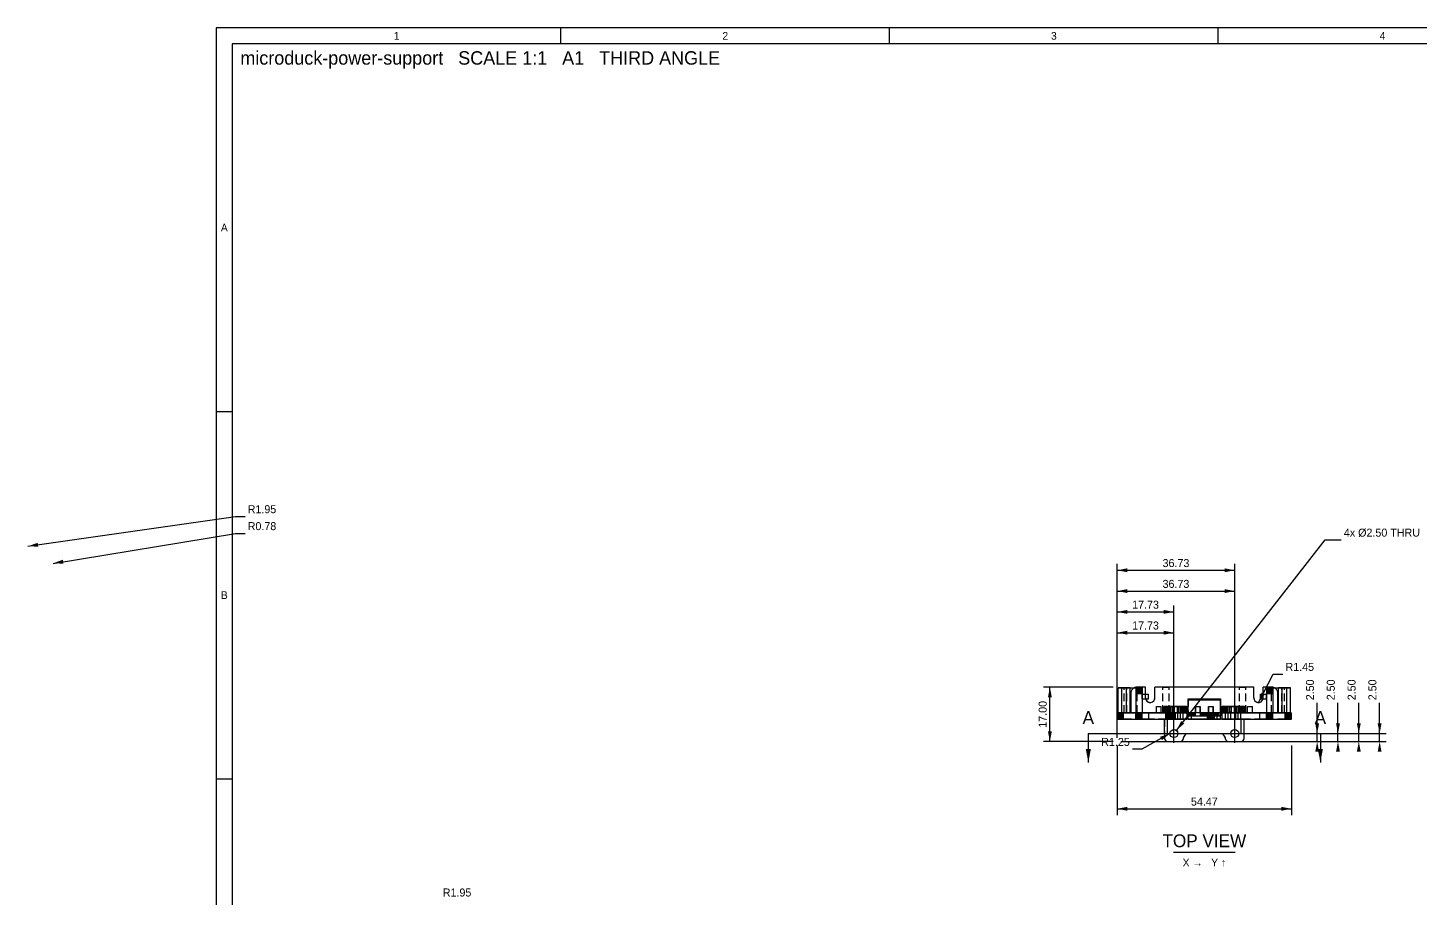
# Model space of a CAD drawing. Header units: millimetres. Extents: x -54 to 851, y -45 to 589.
# Drawn here: x -53.9 to 380.9, y 317.1 to 589 of the extents above; entities that cross this region are included whole.
import ezdxf
from ezdxf.enums import TextEntityAlignment as Align

# ---------------------------------------------------------------- set-up
doc = ezdxf.new("R2010")
doc.units = ezdxf.units.MM
for name, pattern in [('CENTER', [11.2, 7, -1.4, 1.4, -1.4]), ('HIDDEN', [3.6, 2.4, -1.2]), ('PHANTOM', [21, 11, -2, 2, -2, 2, -2])]:
    doc.linetypes.add(name, pattern=pattern)
for name, color, linetype in [('CENTER', 4, 'CENTER'), ('CUT', 1, 'PHANTOM'), ('CUTTHIN', 1, 'PHANTOM'), ('DIM', 3, 'CONTINUOUS'), ('FRAME', 7, 'CONTINUOUS'), ('HIDDEN', 8, 'HIDDEN'), ('TEXT', 3, 'CONTINUOUS'), ('TITLE', 7, 'CONTINUOUS'), ('VISIBLE', 7, 'CONTINUOUS')]:
    doc.layers.add(name, color=color, linetype=linetype)

msp = doc.modelspace()

# ---------------------------------------------------------------- linework, layer by layer
at = {"layer": 'CENTER'}
for p, q in [((304.05, 369.002605), (304.05, 371.415105)), ((304.05, 369.002605), (304.05, 371.415105)), ((323.05, 369.002605), (323.05, 371.415105)), ((323.05, 369.002605), (323.05, 371.415105)), ((301.2, 368.565105), (303.6125, 368.565105)), ((301.2, 368.565105), (303.6125, 368.565105)), ((304.05, 365.715105), (304.05, 368.127605)), ((304.05, 365.715105), (304.05, 368.127605)), ((304.4875, 368.565105), (306.9, 368.565105)), ((304.4875, 368.565105), (306.9, 368.565105)), ((320.2, 368.565105), (322.6125, 368.565105)), ((320.2, 368.565105), (322.6125, 368.565105)), ((323.05, 365.715105), (323.05, 368.127605)), ((323.05, 365.715105), (323.05, 368.127605)), ((323.4875, 368.565105), (325.9, 368.565105)), ((323.4875, 368.565105), (325.9, 368.565105))]:
    msp.add_line(p, q, dxfattribs=at)
at = {"layer": 'CUT'}
for p, q in [((277.317, 368.565105), (291.317, 368.565105)), ((277.317, 368.565105), (277.317, 359.565105)), ((335.783, 368.565105), (349.783, 368.565105)), ((349.783, 368.565105), (349.783, 359.565105))]:
    msp.add_line(p, q, dxfattribs=at)
for points in [[(277.317, 359.565105), (278.115, 363.765105), (276.519, 363.765105)], [(349.783, 359.565105), (350.581, 363.765105), (348.985, 363.765105)]]:
    msp.add_solid(points, dxfattribs=at)
at = {"layer": 'CUTTHIN'}
msp.add_line((291.317, 368.565105), (335.783, 368.565105), dxfattribs=at)
at = {"layer": 'DIM'}
for p, q in [((-53.857139, 427.07948), (11, 436.393584)), ((11, 436.393584), (14, 436.393584)), ((-45.989343, 421.731106), (11, 431.098301)), ((11, 431.098301), (14, 431.098301)), ((304.819577, 369.550119), (351.31778, 429.065105)), ((351.31778, 429.065105), (356.31778, 429.065105)), ((286.317, 367.265105), (286.317, 421.565105)), ((286.317, 419.565105), (323.05, 419.565105)), ((323.05, 367.265105), (323.05, 421.565105)), ((286.317, 367.265105), (286.317, 415.065105)), ((286.317, 413.065105), (323.05, 413.065105)), ((323.05, 367.265105), (323.05, 415.065105)), ((286.317, 367.265105), (286.317, 408.565105)), ((286.317, 406.565105), (304.05, 406.565105)), ((304.05, 367.265105), (304.05, 408.565105)), ((286.317, 367.265105), (286.317, 402.065105)), ((286.317, 400.065105), (304.05, 400.065105)), ((304.05, 367.265105), (304.05, 402.065105)), ((330.45, 378.269105), (335.088816, 387.128078)), ((335.088816, 387.128078), (338.088816, 387.128078)), ((285.117, 383.065105), (263.317, 383.065105)), ((265.317, 366.065105), (265.317, 383.065105)), ((348.783, 368.565105), (348.783, 378.165105)), ((355.283, 368.565105), (355.283, 378.165105)), ((361.783, 368.565105), (361.783, 378.165105)), ((368.283, 368.565105), (368.283, 378.165105)), ((285.117, 366.065105), (263.317, 366.065105)), ((287.517, 368.565105), (350.783, 368.565105)), ((287.517, 368.565105), (357.283, 368.565105)), ((287.517, 368.565105), (363.783, 368.565105)), ((287.517, 368.565105), (370.283, 368.565105)), ((287.517, 366.065105), (350.783, 366.065105)), ((287.517, 366.065105), (357.283, 366.065105)), ((287.517, 366.065105), (363.783, 366.065105)), ((287.517, 366.065105), (370.283, 366.065105)), ((302.8, 368.565105), (294.068023, 363.691444)), ((348.783, 366.065105), (348.783, 368.565105)), ((355.283, 366.065105), (355.283, 368.565105)), ((361.783, 366.065105), (361.783, 368.565105)), ((368.283, 366.065105), (368.283, 368.565105)), ((286.317, 364.865105), (286.317, 343.065105)), ((294.068023, 363.691444), (291.068023, 363.691444)), ((340.783, 364.865105), (340.783, 343.065105)), ((286.317, 345.065105), (340.783, 345.065105))]:
    msp.add_line(p, q, dxfattribs=at)
for points in [[(-53.857139, 427.07948), (-50.603207, 426.932538), (-50.776063, 428.136189)], [(-45.989343, 421.731106), (-42.733101, 421.650168), (-42.930325, 422.850068)], [(286.317, 419.565105), (289.517, 418.957105), (289.517, 420.173105)], [(323.05, 419.565105), (319.85, 420.173105), (319.85, 418.957105)], [(286.317, 413.065105), (289.517, 412.457105), (289.517, 413.673105)], [(323.05, 413.065105), (319.85, 413.673105), (319.85, 412.457105)], [(286.317, 406.565105), (289.517, 405.957105), (289.517, 407.173105)], [(304.05, 406.565105), (300.85, 407.173105), (300.85, 405.957105)], [(286.317, 400.065105), (289.517, 399.457105), (289.517, 400.673105)], [(304.05, 400.065105), (300.85, 400.673105), (300.85, 399.457105)], [(265.317, 383.065105), (264.709, 379.865105), (265.925, 379.865105)], [(330.45, 378.269105), (332.473046, 380.821937), (331.395795, 381.386017)], [(304.819577, 369.550119), (307.268804, 371.697431), (306.310583, 372.446075)], [(348.783, 368.565105), (349.391, 371.765105), (348.175, 371.765105)], [(355.283, 368.565105), (355.891, 371.765105), (354.675, 371.765105)], [(361.783, 368.565105), (362.391, 371.765105), (361.175, 371.765105)], [(368.283, 368.565105), (368.891, 371.765105), (367.675, 371.765105)], [(265.317, 366.065105), (265.925, 369.265105), (264.709, 369.265105)], [(302.8, 368.565105), (299.709449, 367.536438), (300.302086, 366.474629)], [(348.783, 366.065105), (348.175, 362.865105), (349.391, 362.865105)], [(355.283, 366.065105), (354.675, 362.865105), (355.891, 362.865105)], [(361.783, 366.065105), (361.175, 362.865105), (362.391, 362.865105)], [(368.283, 366.065105), (367.675, 362.865105), (368.891, 362.865105)], [(286.317, 345.065105), (289.517, 344.457105), (289.517, 345.673105)], [(340.783, 345.065105), (337.583, 345.673105), (337.583, 344.457105)]]:
    msp.add_solid(points, dxfattribs=at)
at = {"layer": 'FRAME'}
for p, q in [((831, 584), (10, 584)), ((10, 584), (10, 10))]:
    msp.add_line(p, q, dxfattribs=at)
at = {"layer": 'HIDDEN'}
for p, q in [((286.6, 382.865105), (288.55, 382.865105)), ((287.817, 382.865105), (287.775, 382.865105)), ((287.775, 382.865105), (288.55, 382.865105)), ((287.775, 375.065105), (287.775, 382.865105)), ((288.801666, 382.865105), (287.817, 382.865105)), ((288.55, 382.865105), (290.356989, 382.865105)), ((288.55, 382.865105), (288.801666, 382.865105)), ((288.55, 375.065105), (288.55, 382.865105)), ((289.283, 382.865105), (288.801666, 382.865105)), ((288.801666, 382.865105), (289.325, 382.865105)), ((289.325, 382.865105), (289.283, 382.865105)), ((289.325, 375.065105), (289.325, 382.865105)), ((290.356989, 382.865105), (292.533, 382.865105)), ((291.712282, 382.865105), (292.533, 382.865105)), ((292.176819, 383.026676), (291.801633, 382.912864)), ((292.176819, 383.026676), (292.167, 383.023697)), ((292.567, 383.065105), (292.176819, 383.026676)), ((292.567, 383.065105), (292.176819, 383.026676)), ((292.533, 375.065105), (292.533, 382.865105)), ((292.533, 375.065105), (292.533, 382.865105)), ((295.2, 383.065105), (292.567, 383.065105)), ((294.167, 383.065105), (292.567, 383.065105)), ((295.2, 379.719105), (295.2, 383.065105)), ((300.567, 375.065105), (300.567, 383.065105)), ((300.567, 383.065105), (302.533, 383.065105)), ((300.567, 375.065105), (300.567, 383.065105)), ((300.567, 383.065105), (302.533, 383.065105)), ((302.533, 375.065105), (302.533, 383.065105)), ((302.533, 375.065105), (302.533, 383.065105)), ((324.567, 375.065105), (324.567, 383.065105)), ((324.567, 383.065105), (326.533, 383.065105)), ((324.567, 375.065105), (324.567, 383.065105)), ((324.567, 383.065105), (326.533, 383.065105)), ((326.533, 375.065105), (326.533, 383.065105)), ((326.533, 375.065105), (326.533, 383.065105)), ((331.9, 379.719105), (331.9, 383.065105)), ((334.533, 383.065105), (331.9, 383.065105)), ((334.533, 383.065105), (332.933, 383.065105)), ((334.923181, 383.026676), (334.533, 383.065105)), ((334.923181, 383.026676), (334.533, 383.065105)), ((334.567, 375.065105), (334.567, 382.865105)), ((334.567, 382.865105), (336.743011, 382.865105)), ((334.567, 375.065105), (334.567, 382.865105)), ((334.567, 382.865105), (335.387718, 382.865105)), ((335.298367, 382.912864), (334.923181, 383.026676)), ((334.933, 383.023697), (334.923181, 383.026676)), ((336.743011, 382.865105), (338.55, 382.865105)), ((337.817, 382.865105), (337.775, 382.865105)), ((337.775, 382.865105), (338.298334, 382.865105)), ((337.775, 375.065105), (337.775, 382.865105)), ((338.298334, 382.865105), (337.817, 382.865105)), ((339.283, 382.865105), (338.298334, 382.865105)), ((338.298334, 382.865105), (338.55, 382.865105)), ((338.55, 382.865105), (340.5, 382.865105)), ((338.55, 382.865105), (339.325, 382.865105)), ((338.55, 375.065105), (338.55, 382.865105)), ((339.325, 382.865105), (339.283, 382.865105)), ((339.325, 375.065105), (339.325, 382.865105)), ((294.167, 379.365105), (294.167, 380.865105)), ((294.167, 379.365105), (294.167, 380.865105)), ((294.167, 379.365105), (294.167, 380.865105)), ((294.167, 379.365105), (294.167, 380.865105)), ((295.2, 379.719105), (295.2, 380.865105)), ((308.533, 379.375105), (308.533, 374.125105)), ((318.567, 379.375105), (318.567, 374.125105)), ((331.9, 379.719105), (331.9, 380.865105)), ((332.933, 379.365105), (332.933, 380.865105)), ((332.933, 379.365105), (332.933, 380.865105)), ((332.933, 379.365105), (332.933, 380.865105)), ((332.933, 379.365105), (332.933, 380.865105)), ((287.817, 375.065105), (286.6, 375.065105)), ((286.6, 375.065105), (288.55, 375.065105)), ((289.325, 375.065105), (287.775, 375.065105)), ((287.775, 375.065105), (288.55, 375.065105)), ((289.283, 375.065105), (287.817, 375.065105)), ((301.567, 375.065105), (288.317, 375.065105)), ((288.55, 375.065105), (290.356989, 375.065105)), ((288.55, 375.065105), (289.325, 375.065105)), ((290.356989, 375.065105), (289.283, 375.065105)), ((292.533, 375.065105), (290.356989, 375.065105)), ((292.533, 375.065105), (290.356989, 375.065105)), ((336.533, 375.065105), (290.567, 375.065105)), ((336.533, 375.065105), (290.567, 375.065105)), ((294.167, 375.065105), (292.167, 375.065105)), ((292.167, 375.065105), (294.167, 375.065105)), ((296.202, 375.065105), (294.167, 375.065105)), ((296.202, 375.065105), (294.167, 375.065105)), ((296.202, 375.065105), (294.167, 375.065105)), ((296.202, 375.065105), (294.167, 375.065105)), ((296.202, 373.065105), (296.202, 375.065105)), ((296.202, 373.065105), (296.202, 375.065105)), ((296.202, 373.065105), (296.202, 375.065105)), ((296.202, 373.065105), (296.202, 375.065105)), ((300.035, 375.065105), (298.565, 375.065105)), ((300.035, 375.065105), (298.565, 375.065105)), ((302.533, 375.065105), (300.567, 375.065105)), ((302.533, 375.065105), (300.567, 375.065105)), ((301.050348, 377.065105), (301.10566, 377.065105)), ((301.10566, 377.065105), (301.050348, 377.065105)), ((301.050348, 375.065105), (301.10566, 375.065105)), ((301.124495, 375.065105), (301.050348, 375.065105)), ((301.10566, 375.065105), (301.050348, 375.065105)), ((301.050348, 375.065105), (301.124495, 375.065105)), ((301.10566, 377.065105), (301.28666, 377.065105)), ((301.10566, 375.065105), (301.10566, 377.065105)), ((301.10566, 375.065105), (301.10566, 377.065105)), ((301.28666, 377.065105), (301.10566, 377.065105)), ((301.10566, 375.065105), (301.28666, 375.065105)), ((301.28666, 375.065105), (301.10566, 375.065105)), ((301.323047, 375.065105), (301.124495, 375.065105)), ((301.124495, 375.065105), (301.323047, 375.065105)), ((301.28666, 377.065105), (301.581015, 377.065105)), ((301.28666, 375.065105), (301.28666, 377.065105)), ((301.28666, 375.065105), (301.28666, 377.065105)), ((301.581015, 377.065105), (301.28666, 377.065105)), ((301.28666, 375.065105), (301.581015, 375.065105)), ((301.581015, 375.065105), (301.28666, 375.065105)), ((301.632472, 375.065105), (301.323047, 375.065105)), ((301.323047, 375.065105), (301.632472, 375.065105)), ((301.957181, 375.065105), (301.567, 375.065105)), ((301.567, 373.065105), (301.567, 375.065105)), ((301.581015, 377.065105), (301.968663, 377.065105)), ((301.581015, 375.065105), (301.581015, 377.065105)), ((301.581015, 375.065105), (301.581015, 377.065105)), ((301.968663, 377.065105), (301.581015, 377.065105)), ((301.581015, 375.065105), (301.968663, 375.065105)), ((301.968663, 375.065105), (301.581015, 375.065105)), ((302.031685, 375.065105), (301.632472, 375.065105)), ((301.632472, 375.065105), (302.031685, 375.065105)), ((302.332367, 375.065105), (301.957181, 375.065105)), ((301.957181, 373.065105), (301.957181, 375.065105)), ((301.968663, 377.065105), (302.635, 377.065105)), ((301.968663, 375.065105), (301.968663, 377.065105)), ((301.968663, 375.065105), (301.968663, 377.065105)), ((305.118663, 377.065105), (301.968663, 377.065105)), ((301.968663, 375.065105), (302.635, 375.065105)), ((305.118663, 375.065105), (301.968663, 375.065105)), ((302.49348, 375.065105), (302.031685, 375.065105)), ((302.031685, 375.065105), (302.49348, 375.065105)), ((303.75, 377.065105), (302.15, 377.065105)), ((302.15, 377.065105), (302.95, 377.065105)), ((302.635, 377.065105), (302.15, 377.065105)), ((302.15, 377.065105), (302.635, 377.065105)), ((302.15, 373.065105), (302.15, 377.065105)), ((302.15, 373.065105), (302.15, 377.065105)), ((302.67814, 375.065105), (302.332367, 375.065105)), ((302.332367, 373.065105), (302.332367, 375.065105)), ((302.635, 377.065105), (302.49348, 377.065105)), ((302.635, 375.065105), (302.49348, 375.065105)), ((302.49348, 375.065105), (302.986386, 375.065105)), ((302.635, 375.065105), (302.635, 377.065105)), ((302.635, 377.065105), (304.105, 377.065105)), ((302.635, 375.065105), (302.635, 377.065105)), ((302.635, 377.065105), (302.635, 375.065105)), ((302.635, 375.065105), (302.635, 377.065105)), ((302.635, 377.065105), (304.105, 377.065105)), ((303.75, 377.065105), (302.635, 377.065105)), ((302.635, 377.065105), (302.95, 377.065105)), ((304.105, 375.065105), (302.635, 375.065105)), ((304.105, 375.065105), (302.635, 375.065105)), ((302.981214, 375.065105), (302.67814, 375.065105)), ((302.67814, 373.065105), (302.67814, 375.065105)), ((302.95, 377.065105), (303.75, 377.065105)), ((302.95, 377.065105), (303.75, 377.065105)), ((302.95, 373.065105), (302.95, 377.065105)), ((302.95, 373.065105), (302.95, 377.065105)), ((303.229939, 375.065105), (302.981214, 375.065105)), ((302.981214, 373.065105), (302.981214, 375.065105)), ((302.986386, 375.065105), (303.476812, 375.065105)), ((303.414759, 375.065105), (303.229939, 375.065105)), ((303.229939, 373.065105), (303.229939, 375.065105)), ((303.528571, 375.065105), (303.414759, 375.065105)), ((303.414759, 373.065105), (303.414759, 375.065105)), ((303.476812, 375.065105), (303.931337, 375.065105)), ((303.567, 375.065105), (303.528571, 375.065105)), ((303.528571, 373.065105), (303.528571, 375.065105)), ((303.601074, 375.065105), (303.567, 375.065105)), ((303.567, 373.065105), (303.567, 375.065105)), ((303.567, 373.065105), (303.567, 375.065105)), ((303.700975, 375.065105), (303.601074, 375.065105)), ((303.601074, 373.065105), (303.601074, 375.065105)), ((303.859893, 375.065105), (303.700975, 375.065105)), ((303.700975, 373.065105), (303.700975, 375.065105)), ((303.75, 373.065105), (303.75, 377.065105)), ((303.75, 373.065105), (303.75, 377.065105)), ((304.067, 375.065105), (303.859893, 375.065105)), ((303.859893, 373.065105), (303.859893, 375.065105)), ((303.931337, 375.065105), (307.081337, 375.065105)), ((304.308181, 375.065105), (304.067, 375.065105)), ((304.067, 373.065105), (304.067, 375.065105)), ((304.105, 375.065105), (304.105, 377.065105)), ((304.105, 375.065105), (304.105, 377.065105)), ((304.105, 377.065105), (305.118663, 377.065105)), ((304.105, 377.065105), (304.105, 375.065105)), ((306.707, 377.065105), (304.105, 377.065105)), ((304.105, 375.065105), (304.105, 377.065105)), ((304.105, 375.065105), (305.118663, 375.065105)), ((306.707, 375.065105), (304.105, 375.065105)), ((304.567, 375.065105), (304.308181, 375.065105)), ((304.308181, 373.065105), (304.308181, 375.065105)), ((314.533, 375.065105), (304.567, 375.065105)), ((304.567, 373.065105), (304.567, 375.065105)), ((305.118663, 375.065105), (305.118663, 377.065105)), ((305.118663, 377.065105), (305.573188, 377.065105)), ((305.118663, 375.065105), (305.118663, 377.065105)), ((305.573188, 377.065105), (305.118663, 377.065105)), ((305.118663, 375.065105), (305.573188, 375.065105)), ((305.573188, 375.065105), (305.118663, 375.065105)), ((306.9, 377.065105), (305.3, 377.065105)), ((305.3, 377.065105), (306.1, 377.065105)), ((306.707, 377.065105), (305.3, 377.065105)), ((305.3, 377.065105), (306.1, 377.065105)), ((305.3, 373.065105), (305.3, 377.065105)), ((305.3, 373.065105), (305.3, 377.065105)), ((305.573188, 375.065105), (305.573188, 377.065105)), ((305.573188, 377.065105), (306.063614, 377.065105)), ((305.573188, 375.065105), (305.573188, 377.065105)), ((306.063614, 377.065105), (305.573188, 377.065105)), ((305.573188, 375.065105), (306.063614, 375.065105)), ((306.063614, 375.065105), (305.573188, 375.065105)), ((306.063614, 375.065105), (306.063614, 377.065105)), ((306.063614, 377.065105), (306.55652, 377.065105)), ((306.063614, 375.065105), (306.063614, 377.065105)), ((306.55652, 377.065105), (306.063614, 377.065105)), ((306.063614, 375.065105), (306.55652, 375.065105)), ((306.55652, 375.065105), (306.063614, 375.065105)), ((306.1, 377.065105), (306.9, 377.065105)), ((306.1, 377.065105), (306.707, 377.065105)), ((306.1, 373.065105), (306.1, 377.065105)), ((306.1, 373.065105), (306.1, 377.065105)), ((306.55652, 375.065105), (306.55652, 377.065105)), ((306.55652, 377.065105), (306.707, 377.065105)), ((306.55652, 375.065105), (306.55652, 377.065105)), ((307.018315, 377.065105), (306.55652, 377.065105)), ((306.55652, 375.065105), (306.707, 375.065105)), ((307.018315, 375.065105), (306.55652, 375.065105)), ((306.707, 375.065105), (306.707, 377.065105)), ((306.707, 375.065105), (306.707, 377.065105)), ((306.707, 377.065105), (307.999652, 377.065105)), ((306.707, 375.065105), (306.707, 377.065105)), ((306.707, 377.065105), (308.177, 377.065105)), ((306.707, 377.065105), (306.707, 375.065105)), ((306.707, 377.065105), (306.9, 377.065105)), ((306.9, 377.065105), (306.707, 377.065105)), ((308.177, 375.065105), (306.707, 375.065105)), ((308.177, 375.065105), (306.707, 375.065105)), ((306.9, 373.065105), (306.9, 377.065105)), ((306.9, 373.065105), (306.9, 377.065105)), ((307.018315, 375.065105), (307.018315, 377.065105)), ((307.417528, 377.065105), (307.018315, 377.065105)), ((307.417528, 375.065105), (307.018315, 375.065105)), ((307.081337, 375.065105), (307.468985, 375.065105)), ((307.417528, 375.065105), (307.417528, 377.065105)), ((307.726953, 377.065105), (307.417528, 377.065105)), ((307.726953, 375.065105), (307.417528, 375.065105)), ((307.468985, 375.065105), (307.76334, 375.065105)), ((307.726953, 375.065105), (307.726953, 377.065105)), ((307.925505, 377.065105), (307.726953, 377.065105)), ((307.925505, 375.065105), (307.726953, 375.065105)), ((307.76334, 375.065105), (307.94434, 375.065105)), ((307.925505, 375.065105), (307.925505, 377.065105)), ((307.999652, 377.065105), (307.925505, 377.065105)), ((307.999652, 375.065105), (307.925505, 375.065105)), ((307.94434, 375.065105), (307.999652, 375.065105)), ((318.567, 375.065105), (308.533, 375.065105)), ((308.533, 374.265105), (308.533, 375.065105)), ((308.533, 375.065105), (308.533, 374.665105)), ((308.533, 374.265105), (308.533, 375.065105)), ((308.533, 375.065105), (308.533, 374.665105)), ((308.533, 374.265105), (308.533, 375.065105)), ((308.533, 375.065105), (308.533, 374.665105)), ((308.533, 374.265105), (308.533, 375.065105)), ((308.533, 375.065105), (308.533, 374.665105)), ((308.533, 374.265105), (308.533, 375.065105)), ((308.533, 375.065105), (308.533, 374.665105)), ((308.533, 375.065105), (318.567, 375.065105)), ((308.533, 375.065105), (318.567, 375.065105)), ((308.533, 375.065105), (318.567, 375.065105)), ((308.533, 375.065105), (318.567, 375.065105)), ((308.533, 375.065105), (318.567, 375.065105)), ((308.533, 374.665105), (308.533, 374.265105)), ((308.533, 374.665105), (308.533, 374.265105)), ((308.533, 374.665105), (308.533, 374.265105)), ((308.533, 374.665105), (308.533, 374.265105)), ((308.533, 374.665105), (308.533, 374.265105)), ((308.533, 374.665105), (318.567, 374.665105)), ((308.533, 374.665105), (318.567, 374.665105)), ((308.533, 374.665105), (318.567, 374.665105)), ((308.533, 374.665105), (318.567, 374.665105)), ((308.533, 374.665105), (318.567, 374.665105)), ((308.533, 374.265105), (318.567, 374.265105)), ((308.533, 374.265105), (318.567, 374.265105)), ((308.533, 374.265105), (318.567, 374.265105)), ((308.533, 374.265105), (318.567, 374.265105)), ((308.533, 374.265105), (318.567, 374.265105)), ((310.779, 375.065105), (309.55, 375.065105)), ((310.779, 375.065105), (309.55, 375.065105)), ((309.55, 373.065105), (309.55, 375.065105)), ((309.55, 373.065105), (309.55, 375.065105)), ((310.779, 377.065105), (310.779, 375.065105)), ((310.779, 377.065105), (312.249, 377.065105)), ((310.779, 377.065105), (310.779, 375.065105)), ((310.779, 377.065105), (312.249, 377.065105)), ((310.779, 375.065105), (310.779, 377.065105)), ((310.779, 377.065105), (312.249, 377.065105)), ((310.779, 375.065105), (310.779, 377.065105)), ((310.779, 377.065105), (312.249, 377.065105)), ((312.249, 375.065105), (310.779, 375.065105)), ((312.249, 375.065105), (310.779, 375.065105)), ((312.249, 377.065105), (312.249, 375.065105)), ((312.249, 377.065105), (312.249, 375.065105)), ((312.249, 375.065105), (312.249, 377.065105)), ((312.249, 375.065105), (312.249, 377.065105)), ((314.851, 375.065105), (312.249, 375.065105)), ((314.851, 375.065105), (312.249, 375.065105)), ((314.791819, 375.065105), (314.533, 375.065105)), ((314.533, 373.065105), (314.533, 375.065105)), ((315.033, 375.065105), (314.791819, 375.065105)), ((314.791819, 373.065105), (314.791819, 375.065105)), ((314.851, 377.065105), (314.851, 375.065105)), ((314.851, 377.065105), (316.321, 377.065105)), ((314.851, 377.065105), (314.851, 375.065105)), ((314.851, 377.065105), (316.321, 377.065105)), ((314.851, 375.065105), (314.851, 377.065105)), ((314.851, 377.065105), (316.321, 377.065105)), ((314.851, 375.065105), (314.851, 377.065105)), ((314.851, 377.065105), (316.321, 377.065105)), ((316.321, 375.065105), (314.851, 375.065105)), ((316.321, 375.065105), (314.851, 375.065105)), ((315.240107, 375.065105), (315.033, 375.065105)), ((315.033, 373.065105), (315.033, 375.065105)), ((315.399025, 375.065105), (315.240107, 375.065105)), ((315.240107, 373.065105), (315.240107, 375.065105)), ((315.498926, 375.065105), (315.399025, 375.065105)), ((315.399025, 373.065105), (315.399025, 375.065105)), ((315.533, 375.065105), (315.498926, 375.065105)), ((315.498926, 373.065105), (315.498926, 375.065105)), ((315.556058, 375.065105), (315.533, 375.065105)), ((315.533, 373.065105), (315.533, 375.065105)), ((315.533, 373.065105), (315.533, 375.065105)), ((315.624345, 375.065105), (315.556058, 375.065105)), ((315.556058, 373.065105), (315.556058, 375.065105)), ((315.735236, 375.065105), (315.624345, 375.065105)), ((315.624345, 373.065105), (315.624345, 375.065105)), ((315.884472, 375.065105), (315.735236, 375.065105)), ((315.735236, 373.065105), (315.735236, 375.065105)), ((316.066316, 375.065105), (315.884472, 375.065105)), ((315.884472, 373.065105), (315.884472, 375.065105)), ((316.27378, 375.065105), (316.066316, 375.065105)), ((316.066316, 373.065105), (316.066316, 375.065105)), ((316.498892, 375.065105), (316.27378, 375.065105)), ((316.27378, 373.065105), (316.27378, 375.065105)), ((316.321, 377.065105), (316.321, 375.065105)), ((316.321, 377.065105), (316.321, 375.065105)), ((316.321, 375.065105), (316.321, 377.065105)), ((316.321, 375.065105), (316.321, 377.065105)), ((317.55, 375.065105), (316.321, 375.065105)), ((317.55, 375.065105), (316.321, 375.065105)), ((316.733, 375.065105), (316.498892, 375.065105)), ((316.498892, 373.065105), (316.498892, 375.065105)), ((338.783, 375.065105), (316.733, 375.065105)), ((316.733, 373.065105), (316.733, 375.065105)), ((317.55, 373.065105), (317.55, 375.065105)), ((317.55, 373.065105), (317.55, 375.065105)), ((318.567, 374.265105), (318.567, 375.065105)), ((318.567, 375.065105), (318.567, 374.665105)), ((318.567, 374.265105), (318.567, 375.065105)), ((318.567, 375.065105), (318.567, 374.665105)), ((318.567, 374.265105), (318.567, 375.065105)), ((318.567, 375.065105), (318.567, 374.665105)), ((318.567, 374.265105), (318.567, 375.065105)), ((318.567, 375.065105), (318.567, 374.665105)), ((318.567, 374.265105), (318.567, 375.065105)), ((318.567, 375.065105), (318.567, 374.665105)), ((318.567, 374.665105), (318.567, 374.265105)), ((318.567, 374.665105), (318.567, 374.265105)), ((318.567, 374.665105), (318.567, 374.265105)), ((318.567, 374.665105), (318.567, 374.265105)), ((318.567, 374.665105), (318.567, 374.265105)), ((318.923, 377.065105), (320.393, 377.065105)), ((320.393, 375.065105), (318.923, 375.065105)), ((320.393, 375.065105), (318.923, 375.065105)), ((319.100348, 377.065105), (320.393, 377.065105)), ((319.174495, 377.065105), (319.100348, 377.065105)), ((319.100348, 375.065105), (319.15566, 375.065105)), ((319.174495, 375.065105), (319.100348, 375.065105)), ((319.15566, 375.065105), (319.33666, 375.065105)), ((319.174495, 375.065105), (319.174495, 377.065105)), ((319.373047, 377.065105), (319.174495, 377.065105)), ((319.373047, 375.065105), (319.174495, 375.065105)), ((319.33666, 375.065105), (319.631015, 375.065105)), ((319.373047, 375.065105), (319.373047, 377.065105)), ((319.682472, 377.065105), (319.373047, 377.065105)), ((319.682472, 375.065105), (319.373047, 375.065105)), ((319.631015, 375.065105), (320.018663, 375.065105)), ((319.682472, 375.065105), (319.682472, 377.065105)), ((320.081685, 377.065105), (319.682472, 377.065105)), ((320.081685, 375.065105), (319.682472, 375.065105)), ((320.018663, 375.065105), (323.168663, 375.065105)), ((320.081685, 375.065105), (320.081685, 377.065105)), ((320.54348, 377.065105), (320.081685, 377.065105)), ((320.54348, 375.065105), (320.081685, 375.065105)), ((321.8, 377.065105), (320.2, 377.065105)), ((320.2, 377.065105), (321, 377.065105)), ((320.393, 377.065105), (320.2, 377.065105)), ((320.2, 377.065105), (320.393, 377.065105)), ((320.2, 373.065105), (320.2, 377.065105)), ((320.2, 373.065105), (320.2, 377.065105)), ((320.393, 375.065105), (320.393, 377.065105)), ((320.393, 375.065105), (320.393, 377.065105)), ((320.393, 377.065105), (320.54348, 377.065105)), ((320.393, 375.065105), (320.393, 377.065105)), ((320.393, 377.065105), (320.393, 375.065105)), ((322.995, 377.065105), (320.393, 377.065105)), ((321.8, 377.065105), (320.393, 377.065105)), ((320.393, 377.065105), (321, 377.065105)), ((320.393, 375.065105), (320.54348, 375.065105)), ((322.995, 375.065105), (320.393, 375.065105)), ((320.54348, 375.065105), (320.54348, 377.065105)), ((320.54348, 377.065105), (321.036386, 377.065105)), ((320.54348, 375.065105), (320.54348, 377.065105)), ((321.036386, 377.065105), (320.54348, 377.065105)), ((320.54348, 375.065105), (321.036386, 375.065105)), ((321.036386, 375.065105), (320.54348, 375.065105)), ((321, 377.065105), (321.8, 377.065105)), ((321, 377.065105), (321.8, 377.065105)), ((321, 373.065105), (321, 377.065105)), ((321, 373.065105), (321, 377.065105)), ((321.036386, 375.065105), (321.036386, 377.065105)), ((321.036386, 377.065105), (321.526812, 377.065105)), ((321.036386, 375.065105), (321.036386, 377.065105)), ((321.526812, 377.065105), (321.036386, 377.065105)), ((321.036386, 375.065105), (321.526812, 375.065105)), ((321.526812, 375.065105), (321.036386, 375.065105)), ((321.526812, 375.065105), (321.526812, 377.065105)), ((321.526812, 377.065105), (321.981337, 377.065105)), ((321.526812, 375.065105), (321.526812, 377.065105)), ((321.981337, 377.065105), (321.526812, 377.065105)), ((321.526812, 375.065105), (321.981337, 375.065105)), ((321.981337, 375.065105), (321.526812, 375.065105)), ((321.8, 373.065105), (321.8, 377.065105)), ((321.8, 373.065105), (321.8, 377.065105)), ((321.981337, 375.065105), (321.981337, 377.065105)), ((321.981337, 377.065105), (322.995, 377.065105)), ((321.981337, 375.065105), (321.981337, 377.065105)), ((325.131337, 377.065105), (321.981337, 377.065105)), ((321.981337, 375.065105), (322.995, 375.065105)), ((325.131337, 375.065105), (321.981337, 375.065105)), ((322.995, 377.065105), (322.995, 375.065105)), ((322.995, 375.065105), (322.995, 377.065105)), ((322.995, 375.065105), (322.995, 377.065105)), ((322.995, 375.065105), (322.995, 377.065105)), ((322.995, 377.065105), (324.465, 377.065105)), ((322.995, 377.065105), (324.465, 377.065105)), ((324.465, 375.065105), (322.995, 375.065105)), ((324.465, 375.065105), (322.995, 375.065105)), ((323.168663, 375.065105), (323.623188, 375.065105)), ((324.95, 377.065105), (323.35, 377.065105)), ((323.35, 377.065105), (324.15, 377.065105)), ((324.465, 377.065105), (323.35, 377.065105)), ((323.35, 377.065105), (324.15, 377.065105)), ((323.35, 373.065105), (323.35, 377.065105)), ((323.35, 373.065105), (323.35, 377.065105)), ((323.623188, 375.065105), (324.113614, 375.065105)), ((324.113614, 375.065105), (324.60652, 375.065105)), ((324.15, 377.065105), (324.95, 377.065105)), ((324.15, 377.065105), (324.465, 377.065105)), ((324.15, 373.065105), (324.15, 377.065105)), ((324.15, 373.065105), (324.15, 377.065105)), ((324.465, 375.065105), (324.465, 377.065105)), ((324.465, 375.065105), (324.465, 377.065105)), ((324.465, 377.065105), (324.465, 375.065105)), ((324.465, 375.065105), (324.465, 377.065105)), ((324.60652, 377.065105), (324.465, 377.065105)), ((324.465, 377.065105), (325.131337, 377.065105)), ((324.465, 377.065105), (324.95, 377.065105)), ((324.95, 377.065105), (324.465, 377.065105)), ((324.60652, 375.065105), (324.465, 375.065105)), ((324.465, 375.065105), (325.131337, 375.065105)), ((326.533, 375.065105), (324.567, 375.065105)), ((326.533, 375.065105), (324.567, 375.065105)), ((325.068315, 375.065105), (324.60652, 375.065105)), ((324.60652, 375.065105), (325.068315, 375.065105)), ((324.95, 373.065105), (324.95, 377.065105)), ((324.95, 373.065105), (324.95, 377.065105)), ((325.467528, 375.065105), (325.068315, 375.065105)), ((325.068315, 375.065105), (325.467528, 375.065105)), ((325.131337, 375.065105), (325.131337, 377.065105)), ((325.131337, 377.065105), (325.518985, 377.065105)), ((325.131337, 375.065105), (325.131337, 377.065105)), ((325.518985, 377.065105), (325.131337, 377.065105)), ((325.131337, 375.065105), (325.518985, 375.065105)), ((325.518985, 375.065105), (325.131337, 375.065105)), ((325.776953, 375.065105), (325.467528, 375.065105)), ((325.467528, 375.065105), (325.776953, 375.065105)), ((325.518985, 375.065105), (325.518985, 377.065105)), ((325.518985, 377.065105), (325.81334, 377.065105)), ((325.518985, 375.065105), (325.518985, 377.065105)), ((325.81334, 377.065105), (325.518985, 377.065105)), ((325.518985, 375.065105), (325.81334, 375.065105)), ((325.81334, 375.065105), (325.518985, 375.065105)), ((325.975505, 375.065105), (325.776953, 375.065105)), ((325.776953, 375.065105), (325.975505, 375.065105)), ((325.81334, 375.065105), (325.81334, 377.065105)), ((325.81334, 377.065105), (325.99434, 377.065105)), ((325.81334, 375.065105), (325.81334, 377.065105)), ((325.99434, 377.065105), (325.81334, 377.065105)), ((325.81334, 375.065105), (325.99434, 375.065105)), ((325.99434, 375.065105), (325.81334, 375.065105)), ((326.049652, 375.065105), (325.975505, 375.065105)), ((325.975505, 375.065105), (326.049652, 375.065105)), ((325.99434, 375.065105), (325.99434, 377.065105)), ((325.99434, 377.065105), (326.049652, 377.065105)), ((325.99434, 375.065105), (325.99434, 377.065105)), ((326.049652, 377.065105), (325.99434, 377.065105)), ((325.99434, 375.065105), (326.049652, 375.065105)), ((326.049652, 375.065105), (325.99434, 375.065105)), ((328.535, 375.065105), (327.065, 375.065105)), ((328.535, 375.065105), (327.065, 375.065105)), ((332.933, 375.065105), (330.898, 375.065105)), ((332.933, 375.065105), (330.898, 375.065105)), ((332.933, 375.065105), (330.898, 375.065105)), ((332.933, 375.065105), (330.898, 375.065105)), ((330.898, 373.065105), (330.898, 375.065105)), ((330.898, 373.065105), (330.898, 375.065105)), ((330.898, 373.065105), (330.898, 375.065105)), ((330.898, 373.065105), (330.898, 375.065105)), ((332.933, 375.065105), (334.933, 375.065105)), ((334.933, 375.065105), (332.933, 375.065105)), ((336.743011, 375.065105), (334.567, 375.065105)), ((336.743011, 375.065105), (334.567, 375.065105)), ((336.743011, 375.065105), (338.55, 375.065105)), ((337.817, 375.065105), (336.743011, 375.065105)), ((339.325, 375.065105), (337.775, 375.065105)), ((337.775, 375.065105), (338.55, 375.065105)), ((339.283, 375.065105), (337.817, 375.065105)), ((338.55, 375.065105), (340.5, 375.065105)), ((338.55, 375.065105), (339.325, 375.065105)), ((340.5, 375.065105), (339.283, 375.065105)), ((301.567, 373.065105), (288.317, 373.065105)), ((296.202, 373.065105), (294.167, 373.065105)), ((296.202, 373.065105), (294.167, 373.065105)), ((296.202, 373.065105), (294.167, 373.065105)), ((296.202, 373.065105), (294.167, 373.065105)), ((326, 373.065105), (301.1, 373.065105)), ((302.05, 373.065105), (301.1, 373.065105)), ((326, 373.065105), (301.1, 373.065105)), ((302.05, 373.065105), (301.1, 373.065105)), ((301.1, 373.065105), (301.1, 367.265105)), ((301.1, 373.065105), (301.1, 367.265105)), ((301.957181, 373.065105), (301.567, 373.065105)), ((302.332367, 373.065105), (301.957181, 373.065105)), ((325.05, 373.065105), (302.05, 373.065105)), ((325.05, 373.065105), (302.05, 373.065105)), ((303.75, 373.065105), (302.15, 373.065105)), ((302.15, 373.065105), (302.95, 373.065105)), ((303.75, 373.065105), (302.15, 373.065105)), ((302.15, 373.065105), (302.95, 373.065105)), ((302.67814, 373.065105), (302.332367, 373.065105)), ((302.981214, 373.065105), (302.67814, 373.065105)), ((302.95, 373.065105), (303.75, 373.065105)), ((302.95, 373.065105), (303.75, 373.065105)), ((303.229939, 373.065105), (302.981214, 373.065105)), ((303.414759, 373.065105), (303.229939, 373.065105)), ((303.528571, 373.065105), (303.414759, 373.065105)), ((303.567, 373.065105), (303.528571, 373.065105)), ((303.601074, 373.065105), (303.567, 373.065105)), ((303.700975, 373.065105), (303.601074, 373.065105)), ((303.859893, 373.065105), (303.700975, 373.065105)), ((304.067, 373.065105), (303.859893, 373.065105)), ((304.308181, 373.065105), (304.067, 373.065105)), ((304.567, 373.065105), (304.308181, 373.065105)), ((314.533, 373.065105), (304.567, 373.065105)), ((306.9, 373.065105), (305.3, 373.065105)), ((305.3, 373.065105), (306.1, 373.065105)), ((306.9, 373.065105), (305.3, 373.065105)), ((305.3, 373.065105), (306.1, 373.065105)), ((306.1, 373.065105), (306.9, 373.065105)), ((306.1, 373.065105), (306.9, 373.065105)), ((317.55, 373.065105), (309.55, 373.065105)), ((317.55, 373.065105), (309.55, 373.065105)), ((314.791819, 373.065105), (314.533, 373.065105)), ((315.033, 373.065105), (314.791819, 373.065105)), ((315.240107, 373.065105), (315.033, 373.065105)), ((315.399025, 373.065105), (315.240107, 373.065105)), ((315.498926, 373.065105), (315.399025, 373.065105)), ((315.533, 373.065105), (315.498926, 373.065105)), ((315.556058, 373.065105), (315.533, 373.065105)), ((315.624345, 373.065105), (315.556058, 373.065105)), ((315.735236, 373.065105), (315.624345, 373.065105)), ((315.884472, 373.065105), (315.735236, 373.065105)), ((316.066316, 373.065105), (315.884472, 373.065105)), ((316.27378, 373.065105), (316.066316, 373.065105)), ((316.498892, 373.065105), (316.27378, 373.065105)), ((316.733, 373.065105), (316.498892, 373.065105)), ((338.783, 373.065105), (316.733, 373.065105)), ((321.8, 373.065105), (320.2, 373.065105)), ((320.2, 373.065105), (321, 373.065105)), ((321.8, 373.065105), (320.2, 373.065105)), ((320.2, 373.065105), (321, 373.065105)), ((321, 373.065105), (321.8, 373.065105)), ((321, 373.065105), (321.8, 373.065105)), ((324.95, 373.065105), (323.35, 373.065105)), ((323.35, 373.065105), (324.15, 373.065105)), ((324.95, 373.065105), (323.35, 373.065105)), ((323.35, 373.065105), (324.15, 373.065105)), ((324.15, 373.065105), (324.95, 373.065105)), ((324.15, 373.065105), (324.95, 373.065105)), ((326, 373.065105), (325.05, 373.065105)), ((326, 373.065105), (325.05, 373.065105)), ((326, 367.265105), (326, 373.065105)), ((326, 367.265105), (326, 373.065105)), ((332.933, 373.065105), (330.898, 373.065105)), ((332.933, 373.065105), (330.898, 373.065105)), ((332.933, 373.065105), (330.898, 373.065105)), ((332.933, 373.065105), (330.898, 373.065105))]:
    msp.add_line(p, q, dxfattribs=at)
for centre, start, end in [((296.65, 379.719105), 180, 0), ((296.65, 379.719105), 180, 194.130894), ((330.45, 379.719105), 180, 0), ((330.45, 379.719105), 345.869106, 0)]:
    msp.add_arc(centre, 1.45, start, end, dxfattribs=at)
at = {"layer": 'TEXT'}
msp.add_line((303.95, 331.465105), (323.15, 331.465105), dxfattribs=at)
at = {"layer": 'TITLE'}
for p, q in [((836, 589), (5, 589)), ((5, 589), (5, 5)), ((112.625, 584), (112.625, 589)), ((215.25, 584), (215.25, 589)), ((317.875, 584), (317.875, 589)), ((5, 469.2), (10, 469.2)), ((5, 354.4), (10, 354.4))]:
    msp.add_line(p, q, dxfattribs=at)
at = {"layer": 'VISIBLE'}
for p, q in [((287.817, 382.865105), (286.6, 382.865105)), ((286.6, 375.065105), (286.6, 382.865105)), ((287.817, 375.065105), (287.817, 382.865105)), ((287.817, 382.865105), (289.283, 382.865105)), ((289.283, 375.065105), (289.283, 382.865105)), ((290.356989, 382.865105), (289.283, 382.865105)), ((290.356989, 375.065105), (290.356989, 382.865105)), ((290.356989, 382.865105), (291.712282, 382.865105)), ((291.45586, 382.728045), (291.152786, 382.479319)), ((291.801633, 382.912864), (291.45586, 382.728045)), ((292.167, 383.023697), (291.801633, 382.912864)), ((292.167, 383.065105), (294.167, 383.065105)), ((292.167, 383.065105), (292.167, 383.034721)), ((292.167, 383.034721), (294.167, 383.034721)), ((292.167, 383.034721), (292.167, 382.944491)), ((292.167, 382.944491), (294.167, 382.944491)), ((292.167, 382.944491), (292.167, 382.797156)), ((292.167, 382.797156), (294.167, 382.797156)), ((292.167, 382.797156), (292.167, 382.597194)), ((295.2, 383.065105), (294.167, 383.065105)), ((294.167, 383.065105), (294.167, 383.034721)), ((294.167, 383.034721), (294.167, 382.944491)), ((294.167, 382.944491), (294.167, 382.797156)), ((294.167, 382.797156), (294.167, 382.597194)), ((295.2, 380.865105), (295.2, 383.065105)), ((298.1, 379.719105), (298.1, 383.065105)), ((329, 383.065105), (298.1, 383.065105)), ((329, 379.719105), (329, 383.065105)), ((331.9, 380.865105), (331.9, 383.065105)), ((332.933, 383.065105), (331.9, 383.065105)), ((332.933, 383.065105), (334.933, 383.065105)), ((332.933, 383.065105), (332.933, 383.034721)), ((332.933, 383.034721), (334.933, 383.034721)), ((332.933, 383.034721), (332.933, 382.944491)), ((332.933, 382.944491), (334.933, 382.944491)), ((332.933, 382.944491), (332.933, 382.797156)), ((332.933, 382.797156), (334.933, 382.797156)), ((332.933, 382.797156), (332.933, 382.597194)), ((334.933, 383.065105), (334.933, 383.034721)), ((334.933, 383.034721), (334.933, 382.944491)), ((335.298367, 382.912864), (334.933, 383.023697)), ((334.933, 382.944491), (334.933, 382.797156)), ((334.933, 382.797156), (334.933, 382.597194)), ((335.64414, 382.728045), (335.298367, 382.912864)), ((335.387718, 382.865105), (336.743011, 382.865105)), ((335.947214, 382.479319), (335.64414, 382.728045)), ((337.817, 382.865105), (336.743011, 382.865105)), ((336.743011, 375.065105), (336.743011, 382.865105)), ((337.817, 375.065105), (337.817, 382.865105)), ((337.817, 382.865105), (339.283, 382.865105)), ((339.283, 375.065105), (339.283, 382.865105)), ((340.5, 382.865105), (339.283, 382.865105)), ((340.5, 375.065105), (340.5, 382.865105)), ((290.605429, 381.455286), (290.567, 381.065105)), ((290.567, 381.065105), (290.567, 375.065105)), ((290.719241, 381.830472), (290.605429, 381.455286)), ((290.904061, 382.176246), (290.719241, 381.830472)), ((291.152786, 382.479319), (290.904061, 382.176246)), ((292.167, 382.597194), (294.167, 382.597194)), ((292.167, 382.597194), (292.167, 382.350681)), ((292.167, 382.350681), (294.167, 382.350681)), ((292.167, 382.350681), (292.167, 382.065105)), ((292.167, 382.065105), (294.167, 382.065105)), ((292.167, 382.065105), (292.167, 381.749146)), ((292.167, 381.749146), (294.167, 381.749146)), ((292.167, 381.749146), (292.167, 381.412402)), ((292.167, 381.412402), (294.167, 381.412402)), ((292.167, 381.412402), (292.167, 381.065105)), ((292.167, 381.065105), (292.167, 375.065105)), ((292.167, 381.065105), (294.167, 381.065105)), ((294.167, 382.597194), (294.167, 382.350681)), ((294.167, 382.350681), (294.167, 382.065105)), ((294.167, 382.065105), (294.167, 381.749146)), ((294.167, 381.749146), (294.167, 381.412402)), ((294.167, 381.412402), (294.167, 381.065105)), ((294.167, 381.065105), (294.167, 375.065105)), ((294.167, 380.865105), (296.063, 380.865105)), ((294.167, 379.365105), (296.063, 379.365105)), ((296.063, 379.365105), (296.063, 380.865105)), ((308.533, 379.375105), (318.567, 379.375105)), ((308.533, 379.085105), (308.533, 379.375105)), ((308.533, 379.085105), (318.567, 379.085105)), ((308.533, 374.125105), (308.533, 379.085105)), ((318.567, 379.085105), (318.567, 379.375105)), ((318.567, 374.125105), (318.567, 379.085105)), ((331.037, 380.865105), (332.933, 380.865105)), ((331.037, 379.365105), (331.037, 380.865105)), ((331.037, 379.365105), (332.933, 379.365105)), ((332.933, 382.597194), (334.933, 382.597194)), ((332.933, 382.597194), (332.933, 382.350681)), ((332.933, 382.350681), (334.933, 382.350681)), ((332.933, 382.350681), (332.933, 382.065105)), ((332.933, 382.065105), (334.933, 382.065105)), ((332.933, 382.065105), (332.933, 381.749146)), ((332.933, 381.749146), (334.933, 381.749146)), ((332.933, 381.749146), (332.933, 381.412402)), ((332.933, 381.412402), (334.933, 381.412402)), ((332.933, 381.412402), (332.933, 381.065105)), ((332.933, 381.065105), (332.933, 375.065105)), ((332.933, 381.065105), (334.933, 381.065105)), ((334.933, 382.597194), (334.933, 382.350681)), ((334.933, 382.350681), (334.933, 382.065105)), ((334.933, 382.065105), (334.933, 381.749146)), ((334.933, 381.749146), (334.933, 381.412402)), ((334.933, 381.412402), (334.933, 381.065105)), ((334.933, 381.065105), (334.933, 375.065105)), ((336.195939, 382.176246), (335.947214, 382.479319)), ((336.380759, 381.830472), (336.195939, 382.176246)), ((336.494571, 381.455286), (336.380759, 381.830472)), ((336.533, 381.065105), (336.494571, 381.455286)), ((336.533, 375.065105), (336.533, 381.065105)), ((286.317, 375.065105), (286.355429, 375.065105)), ((286.317, 373.065105), (286.317, 375.065105)), ((286.355429, 375.065105), (286.469241, 375.065105)), ((286.355429, 373.065105), (286.355429, 375.065105)), ((286.469241, 375.065105), (286.654061, 375.065105)), ((286.469241, 373.065105), (286.469241, 375.065105)), ((286.654061, 375.065105), (286.902786, 375.065105)), ((286.654061, 373.065105), (286.654061, 375.065105)), ((286.902786, 375.065105), (287.20586, 375.065105)), ((286.902786, 373.065105), (286.902786, 375.065105)), ((287.20586, 375.065105), (287.551633, 375.065105)), ((287.20586, 373.065105), (287.20586, 375.065105)), ((287.551633, 375.065105), (287.926819, 375.065105)), ((287.551633, 373.065105), (287.551633, 375.065105)), ((287.926819, 375.065105), (288.317, 375.065105)), ((287.926819, 373.065105), (287.926819, 375.065105)), ((288.317, 375.065105), (292.167, 375.065105)), ((288.317, 373.065105), (288.317, 375.065105)), ((292.167, 373.065105), (292.167, 375.065105)), ((292.167, 375.065105), (292.205429, 375.065105)), ((292.205429, 373.065105), (292.205429, 375.065105)), ((292.205429, 375.065105), (292.319241, 375.065105)), ((292.319241, 373.065105), (292.319241, 375.065105)), ((292.319241, 375.065105), (292.504061, 375.065105)), ((292.504061, 375.065105), (292.752786, 375.065105)), ((292.504061, 373.065105), (292.504061, 375.065105)), ((292.752786, 375.065105), (293.05586, 375.065105)), ((292.752786, 373.065105), (292.752786, 375.065105)), ((293.05586, 375.065105), (293.401633, 375.065105)), ((293.05586, 373.065105), (293.05586, 375.065105)), ((293.401633, 375.065105), (293.776819, 375.065105)), ((293.401633, 373.065105), (293.401633, 375.065105)), ((293.776819, 375.065105), (294.167, 375.065105)), ((293.776819, 373.065105), (293.776819, 375.065105)), ((294.167, 375.065105), (308.067, 375.065105)), ((294.167, 373.065105), (294.167, 375.065105)), ((298.565, 375.065105), (298.565, 377.065105)), ((298.565, 377.065105), (300.035, 377.065105)), ((300.035, 375.065105), (300.035, 377.065105)), ((301.050348, 375.065105), (301.050348, 377.065105)), ((301.050348, 377.065105), (301.124495, 377.065105)), ((301.124495, 375.065105), (301.124495, 377.065105)), ((301.124495, 377.065105), (301.323047, 377.065105)), ((301.323047, 375.065105), (301.323047, 377.065105)), ((301.323047, 377.065105), (301.632472, 377.065105)), ((301.632472, 375.065105), (301.632472, 377.065105)), ((301.632472, 377.065105), (302.031685, 377.065105)), ((302.031685, 375.065105), (302.031685, 377.065105)), ((302.031685, 377.065105), (302.49348, 377.065105)), ((302.49348, 375.065105), (302.49348, 377.065105)), ((302.49348, 377.065105), (302.986386, 377.065105)), ((302.986386, 375.065105), (302.986386, 377.065105)), ((302.986386, 377.065105), (303.476812, 377.065105)), ((303.476812, 375.065105), (303.476812, 377.065105)), ((303.476812, 377.065105), (303.931337, 377.065105)), ((303.931337, 375.065105), (303.931337, 377.065105)), ((303.931337, 377.065105), (307.081337, 377.065105)), ((307.081337, 375.065105), (307.081337, 377.065105)), ((307.081337, 377.065105), (307.468985, 377.065105)), ((307.468985, 377.065105), (307.76334, 377.065105)), ((307.468985, 375.065105), (307.468985, 377.065105)), ((307.76334, 377.065105), (307.94434, 377.065105)), ((307.76334, 375.065105), (307.76334, 377.065105)), ((307.94434, 377.065105), (307.999652, 377.065105)), ((307.94434, 375.065105), (307.94434, 377.065105)), ((307.999652, 377.065105), (308.177, 377.065105)), ((307.999652, 375.065105), (307.999652, 377.065105)), ((308.533, 375.065105), (308.067, 375.065105)), ((308.067, 375.065105), (308.067, 373.065105)), ((308.177, 375.065105), (308.177, 377.065105)), ((308.533, 374.125105), (318.567, 374.125105)), ((308.533, 373.065105), (308.533, 374.125105)), ((319.033, 375.065105), (318.567, 375.065105)), ((318.567, 373.065105), (318.567, 374.125105)), ((318.923, 375.065105), (318.923, 377.065105)), ((318.923, 377.065105), (319.100348, 377.065105)), ((319.033, 375.065105), (332.933, 375.065105)), ((319.033, 375.065105), (319.033, 373.065105)), ((319.100348, 377.065105), (319.15566, 377.065105)), ((319.100348, 375.065105), (319.100348, 377.065105)), ((319.15566, 377.065105), (319.33666, 377.065105)), ((319.15566, 375.065105), (319.15566, 377.065105)), ((319.33666, 377.065105), (319.631015, 377.065105)), ((319.33666, 375.065105), (319.33666, 377.065105)), ((319.631015, 377.065105), (320.018663, 377.065105)), ((319.631015, 375.065105), (319.631015, 377.065105)), ((320.018663, 377.065105), (323.168663, 377.065105)), ((320.018663, 375.065105), (320.018663, 377.065105)), ((323.168663, 377.065105), (323.623188, 377.065105)), ((323.168663, 375.065105), (323.168663, 377.065105)), ((323.623188, 375.065105), (323.623188, 377.065105)), ((323.623188, 377.065105), (324.113614, 377.065105)), ((324.113614, 375.065105), (324.113614, 377.065105)), ((324.113614, 377.065105), (324.60652, 377.065105)), ((324.60652, 375.065105), (324.60652, 377.065105)), ((324.60652, 377.065105), (325.068315, 377.065105)), ((325.068315, 375.065105), (325.068315, 377.065105)), ((325.068315, 377.065105), (325.467528, 377.065105)), ((325.467528, 375.065105), (325.467528, 377.065105)), ((325.467528, 377.065105), (325.776953, 377.065105)), ((325.776953, 375.065105), (325.776953, 377.065105)), ((325.776953, 377.065105), (325.975505, 377.065105)), ((325.975505, 375.065105), (325.975505, 377.065105)), ((325.975505, 377.065105), (326.049652, 377.065105)), ((326.049652, 375.065105), (326.049652, 377.065105)), ((327.065, 375.065105), (327.065, 377.065105)), ((327.065, 377.065105), (328.535, 377.065105)), ((328.535, 375.065105), (328.535, 377.065105)), ((332.933, 375.065105), (333.323181, 375.065105)), ((332.933, 373.065105), (332.933, 375.065105)), ((333.323181, 375.065105), (333.698367, 375.065105)), ((333.323181, 373.065105), (333.323181, 375.065105)), ((333.698367, 375.065105), (334.04414, 375.065105)), ((333.698367, 373.065105), (333.698367, 375.065105)), ((334.04414, 375.065105), (334.347214, 375.065105)), ((334.04414, 373.065105), (334.04414, 375.065105)), ((334.347214, 375.065105), (334.595939, 375.065105)), ((334.347214, 373.065105), (334.347214, 375.065105)), ((334.595939, 375.065105), (334.780759, 375.065105)), ((334.595939, 373.065105), (334.595939, 375.065105)), ((334.780759, 375.065105), (334.894571, 375.065105)), ((334.780759, 373.065105), (334.780759, 375.065105)), ((334.894571, 375.065105), (334.933, 375.065105)), ((334.894571, 373.065105), (334.894571, 375.065105)), ((334.933, 375.065105), (338.783, 375.065105)), ((334.933, 373.065105), (334.933, 375.065105)), ((338.783, 375.065105), (339.173181, 375.065105)), ((338.783, 373.065105), (338.783, 375.065105)), ((339.173181, 375.065105), (339.548367, 375.065105)), ((339.173181, 373.065105), (339.173181, 375.065105)), ((339.548367, 375.065105), (339.89414, 375.065105)), ((339.548367, 373.065105), (339.548367, 375.065105)), ((339.89414, 375.065105), (340.197214, 375.065105)), ((339.89414, 373.065105), (339.89414, 375.065105)), ((340.197214, 375.065105), (340.445939, 375.065105)), ((340.197214, 373.065105), (340.197214, 375.065105)), ((340.445939, 375.065105), (340.630759, 375.065105)), ((340.445939, 373.065105), (340.445939, 375.065105)), ((340.630759, 375.065105), (340.744571, 375.065105)), ((340.630759, 373.065105), (340.630759, 375.065105)), ((340.744571, 375.065105), (340.783, 375.065105)), ((340.744571, 373.065105), (340.744571, 375.065105)), ((340.783, 373.065105), (340.783, 375.065105)), ((286.317, 373.065105), (286.355429, 373.065105)), ((286.355429, 373.065105), (286.469241, 373.065105)), ((286.469241, 373.065105), (286.654061, 373.065105)), ((286.654061, 373.065105), (286.902786, 373.065105)), ((286.902786, 373.065105), (287.20586, 373.065105)), ((287.20586, 373.065105), (287.551633, 373.065105)), ((287.551633, 373.065105), (287.926819, 373.065105)), ((287.926819, 373.065105), (288.317, 373.065105)), ((288.317, 373.065105), (292.167, 373.065105)), ((292.167, 373.065105), (292.205429, 373.065105)), ((292.205429, 373.065105), (292.319241, 373.065105)), ((292.319241, 373.065105), (292.504061, 373.065105)), ((292.504061, 373.065105), (292.752786, 373.065105)), ((292.752786, 373.065105), (293.05586, 373.065105)), ((293.05586, 373.065105), (293.401633, 373.065105)), ((293.401633, 373.065105), (293.776819, 373.065105)), ((293.776819, 373.065105), (294.167, 373.065105)), ((294.167, 373.065105), (308.067, 373.065105)), ((301.1, 368.565105), (301.1, 373.065105)), ((302.05, 368.565105), (302.05, 373.065105)), ((308.533, 373.065105), (308.067, 373.065105)), ((308.533, 373.065105), (318.567, 373.065105)), ((319.033, 373.065105), (318.567, 373.065105)), ((319.033, 373.065105), (332.933, 373.065105)), ((325.05, 368.565105), (325.05, 373.065105)), ((326, 368.565105), (326, 373.065105)), ((332.933, 373.065105), (333.323181, 373.065105)), ((333.323181, 373.065105), (333.698367, 373.065105)), ((333.698367, 373.065105), (334.04414, 373.065105)), ((334.04414, 373.065105), (334.347214, 373.065105)), ((334.347214, 373.065105), (334.595939, 373.065105)), ((334.595939, 373.065105), (334.780759, 373.065105)), ((334.780759, 373.065105), (334.894571, 373.065105)), ((334.894571, 373.065105), (334.933, 373.065105)), ((334.933, 373.065105), (338.783, 373.065105)), ((338.783, 373.065105), (339.173181, 373.065105)), ((339.173181, 373.065105), (339.548367, 373.065105)), ((339.548367, 373.065105), (339.89414, 373.065105)), ((339.89414, 373.065105), (340.197214, 373.065105)), ((340.197214, 373.065105), (340.445939, 373.065105)), ((340.445939, 373.065105), (340.630759, 373.065105)), ((340.630759, 373.065105), (340.744571, 373.065105)), ((340.744571, 373.065105), (340.783, 373.065105)), ((301.1, 368.565105), (301.1, 367.265105)), ((301.1, 368.565105), (302.05, 368.565105)), ((301.1, 367.265105), (301.140889, 366.954523)), ((301.140889, 366.954523), (301.26077, 366.665105)), ((301.26077, 366.665105), (301.451472, 366.416577)), ((301.451472, 366.416577), (301.7, 366.225875)), ((301.7, 366.225875), (301.989417, 366.105994)), ((301.989417, 366.105994), (302.3, 366.065105)), ((302.3, 366.065105), (305.85, 366.065105)), ((305.85, 366.065105), (306.160583, 366.105994)), ((306.160583, 366.105994), (306.45, 366.225875)), ((306.45, 366.225875), (306.698528, 366.416577)), ((306.698528, 366.416577), (306.88923, 366.665105)), ((306.88923, 366.665105), (307.009111, 366.954523)), ((307.009111, 366.954523), (307.05, 367.265105)), ((307.05, 367.265105), (307.85, 368.565105)), ((307.05, 367.265105), (307.85, 368.565105)), ((307.85, 368.565105), (319.25, 368.565105)), ((307.85, 368.565105), (319.25, 368.565105)), ((319.25, 368.565105), (320.05, 367.265105)), ((319.25, 368.565105), (320.05, 367.265105)), ((320.05, 367.265105), (320.090889, 366.954523)), ((320.090889, 366.954523), (320.21077, 366.665105)), ((320.21077, 366.665105), (320.401472, 366.416577)), ((320.401472, 366.416577), (320.65, 366.225875)), ((320.65, 366.225875), (320.939417, 366.105994)), ((320.939417, 366.105994), (321.25, 366.065105)), ((321.25, 366.065105), (324.8, 366.065105)), ((324.8, 366.065105), (325.110583, 366.105994)), ((325.05, 368.565105), (326, 368.565105)), ((325.110583, 366.105994), (325.4, 366.225875)), ((325.4, 366.225875), (325.648528, 366.416577)), ((325.648528, 366.416577), (325.83923, 366.665105)), ((325.83923, 366.665105), (325.959111, 366.954523)), ((325.959111, 366.954523), (326, 367.265105)), ((326, 367.265105), (326, 368.565105))]:
    msp.add_line(p, q, dxfattribs=at)
for centre in [(304.05, 368.565105), (323.05, 368.565105)]:
    msp.add_circle(centre, 1.25, dxfattribs=at)
for centre, start, end in [((296.65, 379.719105), 194.130894, 0), ((330.45, 379.719105), 180, 345.869106)]:
    msp.add_arc(centre, 1.45, start, end, dxfattribs=at)

# ---------------------------------------------------------------- texts
at = {"layer": 'TEXT'}
for s, height, p in [('microduck-power-support   SCALE 1:1   A1   THIRD ANGLE', 4.2, (12.5, 577.5)), ('R1.95', 2.5, (14.8, 437.393584)), ('R0.78', 2.5, (14.8, 432.098301)), ('4x Ø2.50 THRU', 2.5, (357.11778, 430.065105)), ('R1.45', 2.5, (338.888816, 388.128078))]:
    msp.add_text(s, height=height, dxfattribs=at).set_placement(p)
for s, height, p in [('36.73', 2.5, (304.6835, 420.565105)), ('36.73', 2.5, (304.6835, 414.065105)), ('17.73', 2.5, (295.1835, 407.565105)), ('17.73', 2.5, (295.1835, 401.065105)), ('54.47', 2.5, (313.55, 346.065105)), ('TOP VIEW', 4, (313.55, 333.065105)), ('X →   Y ↑', 2.4, (313.55, 327.065105))]:
    msp.add_text(s, height=height, dxfattribs=at).set_placement(p, align=Align.CENTER)
for p in [(347.783, 378.965105), (354.283, 378.965105), (360.783, 378.965105), (367.283, 378.965105)]:
    msp.add_text('2.50', height=2.5, rotation=90, dxfattribs=at).set_placement(p)
msp.add_text('17.00', height=2.5, rotation=90, dxfattribs=at).set_placement((264.317, 374.565105), align=Align.CENTER)
for p in [(277.317, 373.565105), (349.783, 373.565105)]:
    msp.add_text('A', height=4, dxfattribs=at).set_placement(p, align=Align.MIDDLE_CENTER)
for s, p in [('R1.25', (290.268023, 364.691444)), ('R1.95', (84.640998, 317.665326))]:
    msp.add_text(s, height=2.5, dxfattribs=at).set_placement(p, align=Align.RIGHT)
at = {"layer": 'TITLE'}
for s, p in [('1', (61.3125, 586.5)), ('2', (163.9375, 586.5)), ('3', (266.5625, 586.5)), ('4', (369.1875, 586.5)), ('A', (7.5, 526.6)), ('B', (7.5, 411.8))]:
    msp.add_text(s, height=2.4, dxfattribs=at).set_placement(p, align=Align.MIDDLE_CENTER)

doc.saveas('drawing.dxf')
